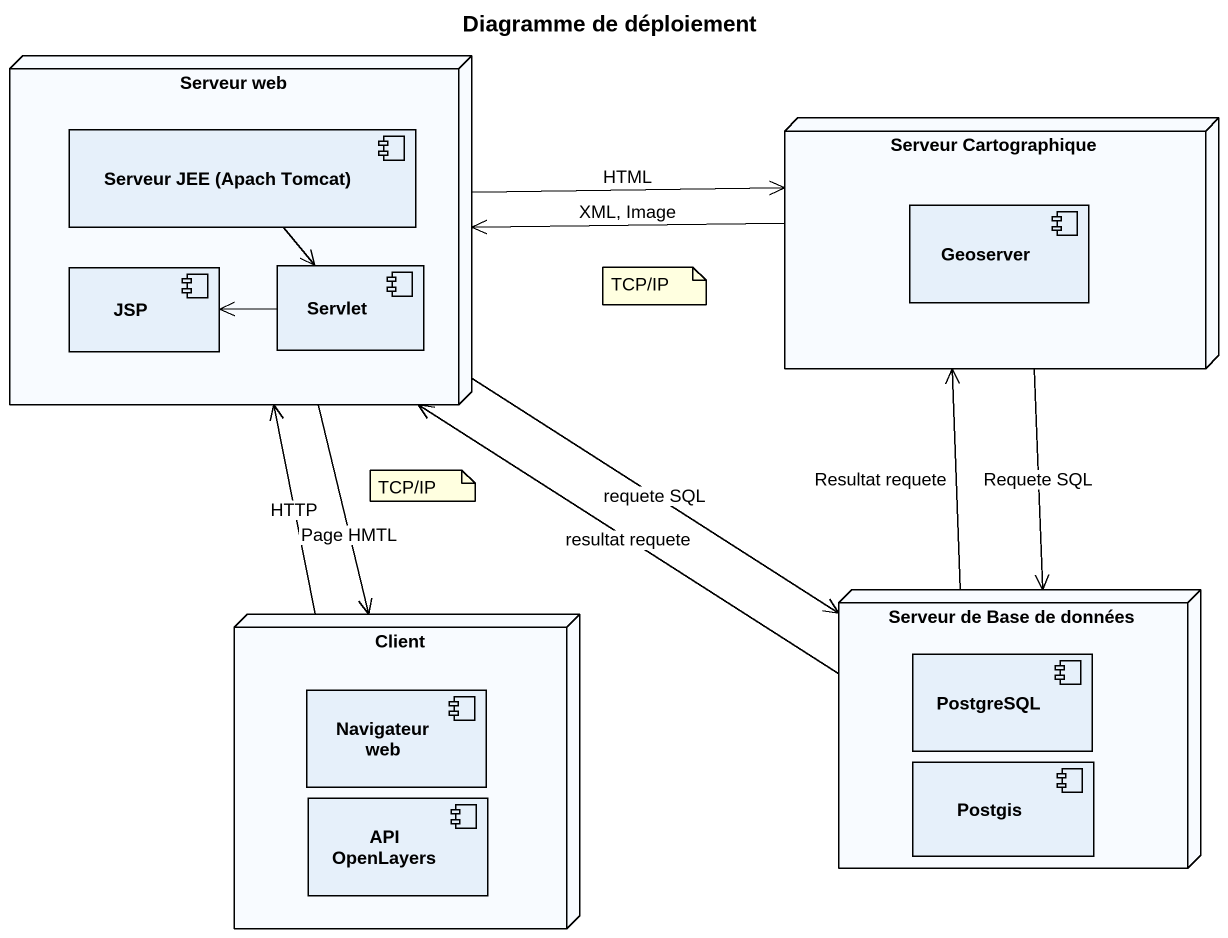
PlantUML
@startuml
title Diagramme de déploiement
node "Serveur web" as Serveur_web {
  component "Serveur JEE (Apach Tomcat)" as Serveur_JEE_Apach_Tomcat
  component JSP
  component Servlet
}
node "Serveur Cartographique" as Serveur_Cartographique {
  component Geoserver
}
node "Serveur de Base de données" as Serveur_de_Base_de_données {
  component PostgreSQL
  component Postgis
}
node Client {
  component "Navigateur web" as Navigateur_web
  component "API OpenLayers" as API_OpenLayers
}
Serveur_web -right-> Serveur_Cartographique : HTML
Serveur_web --> Serveur_de_Base_de_données : requete SQL
Serveur_web --> Client : Page HMTL
Serveur_JEE_Apach_Tomcat --> Servlet
Serveur_Cartographique -left-> Serveur_web : XML, Image
Serveur_Cartographique --> Serveur_de_Base_de_données : Requete SQL
Servlet -left-> JSP
Serveur_de_Base_de_données -up-> Serveur_web : resultat requete
Serveur_de_Base_de_données -up-> Serveur_Cartographique : Resultat requete
Client -up-> Serveur_web : HTTP
note as N1
  TCP/IP
end note
note as N2
  TCP/IP
end note
@enduml
